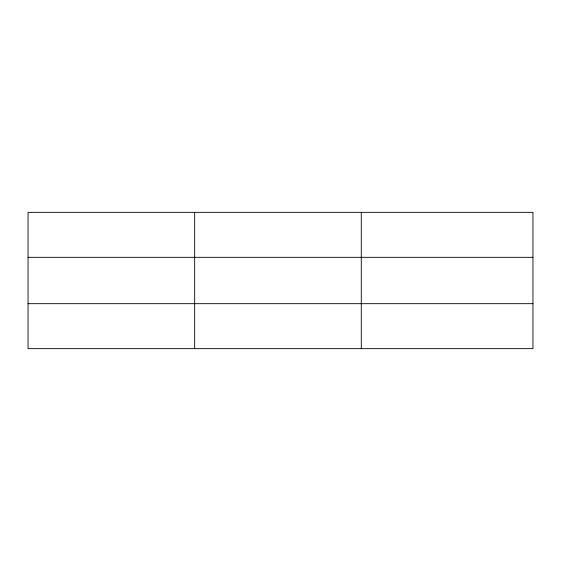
<?xml version="1.0" encoding="UTF-8"?>
<svg xmlns="http://www.w3.org/2000/svg" width="561" height="561" viewBox="0 0 561 561"><rect width="100%" height="100%" fill="white"/><g stroke="black" fill="none" stroke-linecap="round" stroke-linejoin="round"><path stroke-width="0.84" d="M194.667 212.346L194.667 348.654M361.284 212.346L361.284 348.654M532.95 303.676L532.95 348.654L28.05 348.654L28.05 212.346L532.95 212.346L532.95 303.676L28.05 303.676M28.05 257.324L532.95 257.324"/></g></svg>
